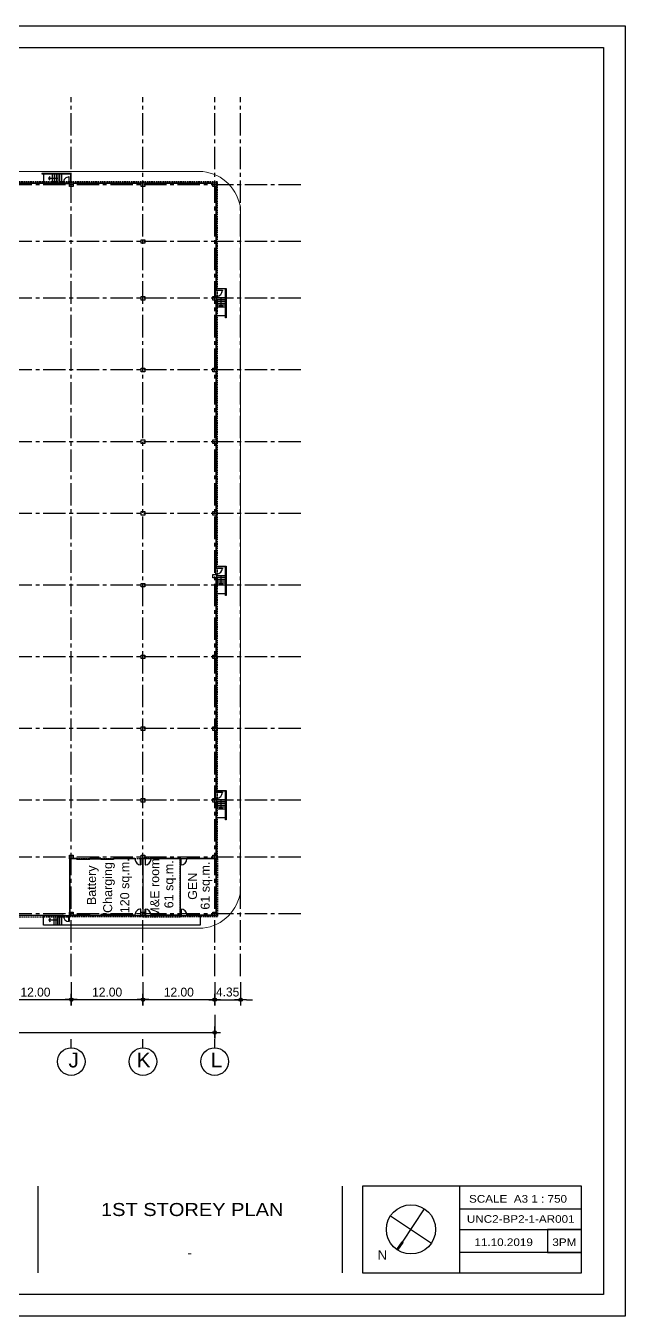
# Model space of a CAD drawing. Extents: x 692141 to 693595, y 1492301 to 1494225.
# Drawn here: x 692479.6 to 692579.9, y 1493403.8 to 1493619.7 of the extents above; entities that cross this region are included whole.
import ezdxf
from ezdxf.enums import TextEntityAlignment as Align

# ---------------------------------------------------------------- set-up
doc = ezdxf.new("R2010")
doc.units = 0
doc.header["$MEASUREMENT"] = 0
doc.linetypes.add('CENTER2', pattern=[1.125, 0.75, -0.125, 0.125, -0.125])
doc.linetypes.add('HIDDEN', pattern=[0.375, 0.25, -0.125])
for name, color, linetype in [('A-_ROAD----_E-', 1, 'Continuous'), ('A-COLUMN', 3, 'Continuous'), ('A-dimension', 1, 'Continuous'), ('A-DOOR', 2, 'Continuous'), ('A-Stair', 9, 'Continuous'), ('A-WALL', 2, 'Continuous'), ('AREA', 8, 'Continuous'), ('Arrow dim', 2, 'Continuous'), ('Arrow dim2', 1, 'Continuous'), ('det1', 2, 'Continuous'), ('Grid', 8, 'CENTER2'), ('Layer1', 1, 'Continuous'), ('Layer4', 3, 'Continuous'), ('Layer9', 9, 'Continuous'), ('R', 12, 'Continuous'), ('SYM', 7, 'Continuous'), ('T3', 6, 'Continuous'), ('TEX-THAI', 7, 'Continuous')]:
    doc.layers.add(name, color=color, linetype=linetype)
doc.styles.add('ARIAL', font='arial.ttf')
doc.styles.add('MASTER', font='CordiaUPC.ttf')
doc.styles.add('SU', font='micross.ttf')
doc.dimstyles.new('1000-CC', dxfattribs={"dimtxt": 1.5, "dimasz": 1, "dimexe": 1, "dimexo": 1, "dimgap": 0.5, "dimtad": 1, "dimzin": 0, "dimdsep": 46, "dimtxsty": 'MASTER', "dimblk": 'J-01', "dimcen": 0.09, "dimdle": 1, "dimclrd": 1, "dimclre": 8, "dimclrt": 3, "dimadec": 0, "dimazin": 0, "dimtfac": 1, "dimtix": 1, "dimtmove": 2, "dimatfit": 3, "dimldrblk": 'DOT', "dimfxl": 1, "dimtolj": 1, "dimtzin": 0, "dimarcsym": 0})

# ---------------------------------------------------------------- blocks, each defined once
blk = doc.blocks.new('A$C45E11594')
at = {"layer": 'R'}
blk.add_hatch(color=256, dxfattribs=at).paths.add_polyline_path([(-0.9, 6.22), (-1.39, 6.13), (-2.09, 9.94, -0.012348), (-1.6, 10.03)])
at = {"layer": 'SYM', "color": 7}
for p, q in [((-2.09, 9.95), (-1.39, 6.13)), ((-1.6, 10.04), (-0.9, 6.22)), ((-0.9, 6.22), (-1.39, 6.13))]:
    blk.add_line(p, q, dxfattribs=at)
at = {"layer": 'SYM', "color": 1}
for p, q in [((-1.14, 6.18), (1.85, -9.99)), ((9.99, 1.85), (-9.99, -1.85))]:
    blk.add_line(p, q, dxfattribs=at)
blk.add_circle((0, 0), 10.16, dxfattribs=at)
blk = doc.blocks.new('PH2')
at = {"layer": 'A-COLUMN'}
for points in [[(-121.7, 24.3), (-121.7, 23.7), (-122.3, 23.7), (-122.3, 24.3)], [(-112.2, 24.3), (-112.2, 23.7), (-112.8, 23.7), (-112.8, 24.3)], [(0.3, 24.3), (0.3, 23.7), (-0.3, 23.7), (-0.3, 24.3)], [(-121.7, 12.3), (-121.7, 11.7), (-122.3, 11.7), (-122.3, 12.3)], [(-112.2, 12.3), (-112.2, 11.7), (-112.8, 11.7), (-112.8, 12.3)], [(-102.7, 12.3), (-102.7, 11.7), (-103.3, 11.7), (-103.3, 12.3)], [(-90.7, 12.3), (-90.7, 11.7), (-91.3, 11.7), (-91.3, 12.3)], [(-78.7, 12.3), (-78.7, 11.7), (-79.3, 11.7), (-79.3, 12.3)], [(-66.7, 12.3), (-66.7, 11.7), (-67.3, 11.7), (-67.3, 12.3)], [(-54.7, 12.3), (-54.7, 11.7), (-55.3, 11.7), (-55.3, 12.3)], [(-42.7, 12.3), (-42.7, 11.7), (-43.3, 11.7), (-43.3, 12.3)], [(-30.7, 12.3), (-30.7, 11.7), (-31.3, 11.7), (-31.3, 12.3)], [(-18.7, 12.3), (-18.7, 11.7), (-19.3, 11.7), (-19.3, 12.3)], [(-9.2, 12.3), (-9.2, 11.7), (-9.8, 11.7), (-9.8, 12.3)], [(0.3, 12.3), (0.3, 11.7), (-0.3, 11.7), (-0.3, 12.3)], [(-121.7, 0.3), (-121.7, -0.3), (-122.3, -0.3), (-122.3, 0.3)], [(-112.2, 0.3), (-112.2, -0.3), (-112.8, -0.3), (-112.8, 0.3)], [(-102.7, 0.3), (-102.7, -0.3), (-103.3, -0.3), (-103.3, 0.3)], [(-90.7, 0.3), (-90.7, -0.3), (-91.3, -0.3), (-91.3, 0.3)], [(-78.7, 0.3), (-78.7, -0.3), (-79.3, -0.3), (-79.3, 0.3)], [(-65.2, 0.3), (-65.2, -0.3), (-65.8, -0.3), (-65.8, 0.3)], [(-54.7, 0.3), (-54.7, -0.3), (-55.3, -0.3), (-55.3, 0.3)], [(-42.7, 0.3), (-42.7, -0.3), (-43.3, -0.3), (-43.3, 0.3)], [(-30.7, 0.3), (-30.7, -0.3), (-31.3, -0.3), (-31.3, 0.3)], [(-18.7, 0.3), (-18.7, -0.3), (-19.3, -0.3), (-19.3, 0.3)], [(0.3, 0.3), (0.3, -0.3), (-0.3, -0.3), (-0.3, 0.3)]]:
    blk.add_lwpolyline(points, close=True, dxfattribs=at)
at = {"layer": 'A-DOOR'}
for points in [[(-122.2, 20.92), (-122.1, 20.92), (-122.1, 23.08), (-122.2, 23.08)], [(-112.8, 20.92), (-112.9, 20.92), (-112.9, 23.08), (-112.8, 23.08)], [(-122.2, 16.92), (-122.1, 16.92), (-122.1, 19.08), (-122.2, 19.08)], [(-112.8, 16.92), (-112.9, 16.92), (-112.9, 19.08), (-112.8, 19.08)]]:
    blk.add_lwpolyline(points, close=True, dxfattribs=at)
at = {"layer": 'A-Stair'}
for p, q in [((-123.9, 26.85), (-122.3, 26.85)), ((-123.9, 26.55), (-122.3, 26.55)), ((-123.9, 26.25), (-122.3, 26.25)), ((-123.9, 25.95), (-122.3, 25.95)), ((1.8, 26.85), (0.3, 26.85)), ((1.8, 26.55), (0.3, 26.55)), ((1.8, 26.25), (0.3, 26.25)), ((1.8, 25.95), (0.3, 25.95)), ((-123.9, 25.65), (-122.3, 25.65)), ((-104.15, -1.8), (-104.15, -0.3)), ((-103.85, -1.8), (-103.85, -0.3)), ((-103.55, -1.8), (-103.55, -0.3)), ((-103.25, -1.8), (-103.25, -0.3)), ((-66.65, -1.8), (-66.65, -0.3)), ((-66.35, -1.8), (-66.35, -0.3)), ((-66.05, -1.8), (-66.05, -0.3)), ((-65.75, -1.8), (-65.75, -0.3)), ((-20.15, -1.8), (-20.15, -0.3)), ((-19.85, -1.8), (-19.85, -0.3)), ((-19.55, -1.8), (-19.55, -0.3)), ((-19.25, -1.8), (-19.25, -0.3))]:
    blk.add_line(p, q, dxfattribs=at)
at = {"layer": 'A-Stair', "color": 9}
for p, q in [((0.2, 25.35), (0.2, 24.35)), ((1.8, 25.65), (0.3, 25.65)), ((-102.95, -1.8), (-102.95, -0.3)), ((-102.65, -0.2), (-101.65, -0.2)), ((-65.45, -1.8), (-65.45, -0.3)), ((-65.15, -0.2), (-64.15, -0.2)), ((-18.95, -1.8), (-18.95, -0.3)), ((-18.65, -0.2), (-17.65, -0.2))]:
    blk.add_line(p, q, dxfattribs=at)
at = {"layer": 'A-Stair'}
for points in [[(-123.9, 25.65), (-123.9, 28.65), (-122.3, 28.65), (-122.3, 25.65)], [(1.8, 27.15), (1.8, 28.65), (0.3, 28.65), (0.3, 27.15)], [(-122.3, 25.65), (-122.3, 2.45), (-123.9, 2.45), (-123.9, 25.65)], [(-104.45, -1.8), (-105.95, -1.8), (-105.95, -0.3), (-104.45, -0.3)], [(-66.95, -1.8), (-68.45, -1.8), (-68.45, -0.3), (-66.95, -0.3)], [(-20.45, -1.8), (-21.95, -1.8), (-21.95, -0.3), (-20.45, -0.3)]]:
    blk.add_lwpolyline(points, close=True, dxfattribs=at)
at = {"layer": 'A-WALL'}
for points in [[(-122.2, 35.7), (-122.2, 25.4), (-122.3, 25.4), (-122.3, 35.7)], [(0.3, 35.7), (0.3, 24.3), (0.2, 24.3), (0.2, 35.7)], [(1.8, 28.95), (1.8, 24.05), (1.9, 24.05), (1.9, 28.95)], [(-112.8, 24.3), (-121.7, 24.3), (-121.7, 24.2), (-112.8, 24.2)], [(0.3, 24.15), (0.3, 24.05), (1.9, 24.05), (1.9, 24.15)], [(-122.3, 23.7), (-122.3, 23.08), (-122.2, 23.08), (-122.2, 23.7)], [(-112.7, 23.7), (-112.7, 23.08), (-112.8, 23.08), (-112.8, 23.7)], [(0.3, 23.7), (0.3, 12.3), (0.2, 12.3), (0.2, 23.7)], [(-122.2, 20.92), (-122.2, 19.08), (-122.3, 19.08), (-122.3, 20.92)], [(-112.8, 20.92), (-112.8, 19.08), (-112.7, 19.08), (-112.7, 20.92)], [(-122.3, 16.92), (-122.3, 13.4), (-122.2, 13.4), (-122.2, 16.92)], [(-112.7, 16.92), (-112.7, 13.4), (-112.8, 13.4), (-112.8, 16.92)], [(-112.8, 12.05), (-121.7, 12.05), (-121.7, 11.95), (-112.8, 11.95)], [(0.3, 11.7), (0.3, 0.3), (0.2, 0.3), (0.2, 11.7)], [(-122.3, 10.6), (-122.3, 5.7), (-122.2, 5.7), (-122.2, 10.6)], [(-112.7, 10.6), (-112.7, 5.7), (-112.8, 5.7), (-112.8, 10.6)], [(-112.7, 5.8), (-122.3, 5.8), (-122.3, 5.7), (-112.7, 5.7)], [(-122.3, 4.6), (-122.3, 0.3), (-122.2, 0.3), (-122.2, 4.6)], [(-112.7, 4.6), (-112.7, 0.3), (-112.8, 0.3), (-112.8, 4.6)], [(-112.8, -0.2), (-121.7, -0.2), (-121.7, -0.3), (-112.8, -0.3)], [(-103.3, -0.2), (-112.2, -0.2), (-112.2, -0.3), (-103.3, -0.3)], [(-106.25, -1.8), (-101.35, -1.8), (-101.35, -1.9), (-106.25, -1.9)], [(-91.3, -0.2), (-101.6, -0.2), (-101.6, -0.3), (-91.3, -0.3)], [(-101.45, -0.3), (-101.35, -0.3), (-101.35, -1.9), (-101.45, -1.9)], [(-79.3, -0.2), (-90.7, -0.2), (-90.7, -0.3), (-79.3, -0.3)], [(-65.8, -0.2), (-78.7, -0.2), (-78.7, -0.3), (-65.8, -0.3)], [(-68.75, -1.8), (-63.85, -1.8), (-63.85, -1.9), (-68.75, -1.9)], [(-55.3, -0.2), (-64.1, -0.2), (-64.1, -0.3), (-55.3, -0.3)], [(-63.95, -0.3), (-63.85, -0.3), (-63.85, -1.9), (-63.95, -1.9)], [(-43.3, -0.2), (-54.7, -0.2), (-54.7, -0.3), (-43.3, -0.3)], [(-31.3, -0.2), (-42.7, -0.2), (-42.7, -0.3), (-31.3, -0.3)], [(-19.3, -0.2), (-30.7, -0.2), (-30.7, -0.3), (-19.3, -0.3)], [(-22.25, -1.8), (-17.35, -1.8), (-17.35, -1.9), (-22.25, -1.9)], [(-0.3, -0.2), (-17.6, -0.2), (-17.6, -0.3), (-0.3, -0.3)], [(-17.45, -0.3), (-17.35, -0.3), (-17.35, -1.9), (-17.45, -1.9)]]:
    blk.add_lwpolyline(points, close=True, dxfattribs=at)
at = {"layer": 'Layer1'}
for points in [[(-123.3, 24.4), (-122.3, 24.4), (-122.3, 24.35), (-123.3, 24.35)], [(-122.2, 25.35), (-122.2, 25.4), (-122.3, 25.4), (-122.3, 25.35)], [(-122.2, 24.3), (-122.2, 24.35), (-122.3, 24.35), (-122.3, 24.3)], [(0.2, 25.35), (0.2, 25.4), (0.3, 25.4), (0.3, 25.35)], [(0.2, 24.3), (0.2, 24.35), (0.3, 24.35), (0.3, 24.3)], [(1.3, 24.4), (0.3, 24.4), (0.3, 24.35), (1.3, 24.35)], [(-122.2, 13.35), (-122.2, 13.4), (-122.3, 13.4), (-122.3, 13.35)], [(-112.8, 13.35), (-112.8, 13.4), (-112.7, 13.4), (-112.7, 13.35)], [(-122.2, 12.3), (-122.2, 12.35), (-122.3, 12.35), (-122.3, 12.3)], [(-122.2, 11.7), (-122.2, 11.65), (-122.3, 11.65), (-122.3, 11.7)], [(-121.2, 12.4), (-122.2, 12.4), (-122.2, 12.35), (-121.2, 12.35)], [(-121.2, 11.6), (-122.2, 11.6), (-122.2, 11.65), (-121.2, 11.65)], [(-113.8, 12.4), (-112.8, 12.4), (-112.8, 12.35), (-113.8, 12.35)], [(-113.8, 11.6), (-112.8, 11.6), (-112.8, 11.65), (-113.8, 11.65)], [(-112.8, 12.3), (-112.8, 12.35), (-112.7, 12.35), (-112.7, 12.3)], [(-112.8, 11.7), (-112.8, 11.65), (-112.7, 11.65), (-112.7, 11.7)], [(-122.2, 10.65), (-122.2, 10.6), (-122.3, 10.6), (-122.3, 10.65)], [(-112.8, 10.65), (-112.8, 10.6), (-112.7, 10.6), (-112.7, 10.65)], [(-122.2, 5.7), (-122.2, 5.65), (-122.3, 5.65), (-122.3, 5.7)], [(-122.2, 4.65), (-122.2, 4.6), (-122.3, 4.6), (-122.3, 4.65)], [(-121.2, 5.6), (-122.2, 5.6), (-122.2, 5.65), (-121.2, 5.65)], [(-113.8, 5.6), (-112.8, 5.6), (-112.8, 5.65), (-113.8, 5.65)], [(-112.8, 5.7), (-112.8, 5.65), (-112.7, 5.65), (-112.7, 5.7)], [(-112.8, 4.65), (-112.8, 4.6), (-112.7, 4.6), (-112.7, 4.65)], [(-102.65, -0.2), (-102.7, -0.2), (-102.7, -0.3), (-102.65, -0.3)], [(-101.7, -1.3), (-101.7, -0.3), (-101.65, -0.3), (-101.65, -1.3)], [(-101.6, -0.2), (-101.65, -0.2), (-101.65, -0.3), (-101.6, -0.3)], [(-65.15, -0.2), (-65.2, -0.2), (-65.2, -0.3), (-65.15, -0.3)], [(-64.2, -1.3), (-64.2, -0.3), (-64.15, -0.3), (-64.15, -1.3)], [(-64.1, -0.2), (-64.15, -0.2), (-64.15, -0.3), (-64.1, -0.3)], [(-18.65, -0.2), (-18.7, -0.2), (-18.7, -0.3), (-18.65, -0.3)], [(-17.7, -1.3), (-17.7, -0.3), (-17.65, -0.3), (-17.65, -1.3)], [(-17.6, -0.2), (-17.65, -0.2), (-17.65, -0.3), (-17.6, -0.3)]]:
    blk.add_lwpolyline(points, close=True, dxfattribs=at)
for centre, start, end in [((-122.3, 24.35), 90, 180), ((0.3, 24.35), 360, 90), ((-122.2, 12.35), 360, 90), ((-112.8, 12.35), 90, 180), ((-122.2, 11.65), 270, 0), ((-112.8, 11.65), 180, 270), ((-122.2, 5.65), 270, 0), ((-112.8, 5.65), 180, 270), ((-101.65, -0.3), 180, 270), ((-64.15, -0.3), 180, 270), ((-17.65, -0.3), 180, 270)]:
    blk.add_arc(centre, 1, start, end, dxfattribs=at)
at = {"layer": 'Layer9', "color": 8}
for p, q in [((-123.05, 26.26), (-123.05, 27.74)), ((1.05, 26.26), (1.05, 27.74)), ((-102.95, -1.05), (-104.43, -1.05)), ((-65.45, -1.05), (-66.93, -1.05)), ((-18.95, -1.05), (-20.43, -1.05))]:
    blk.add_line(p, q, dxfattribs=at)
at = {"layer": 'Layer9', "color": 8, "flags": 128}
for points in [[(-122.74, 27.55), (-123.05, 27.74), (-123.36, 27.55)], [(0.74, 27.55), (1.05, 27.74), (1.36, 27.55)], [(-104.24, -0.74), (-104.43, -1.05), (-104.24, -1.36)], [(-66.74, -0.74), (-66.93, -1.05), (-66.74, -1.36)], [(-20.24, -0.74), (-20.43, -1.05), (-20.24, -1.36)]]:
    blk.add_lwpolyline(points, dxfattribs=at)
at = {"layer": 'T3', "linetype": 'Continuous', "lineweight": 0, "style": 'ARIAL'}
for s, p in [('Battery', (-113.9, 20.62)), ('Charging', (-113.34, 17.91)), ('120 sq.m.', (-112.7, 15.06)), ('M&E room', (-112.73, 10.04)), ('61 sq.m.', (-113.03, 7.67)), ('GEN', (-115.11, 3.71)), ('61 sq.m.', (-113.26, 1.59))]:
    blk.add_text(s, height=1.5, dxfattribs=at).set_placement(p, align=Align.MIDDLE_RIGHT)
blk = doc.blocks.new('_Dot')
at = {"color": 0, "linetype": 'ByBlock', "lineweight": -2}
blk.add_line((-0.5, 0), (-1, 0), dxfattribs=at)
at = {"color": 0, "linetype": 'ByBlock', "const_width": 0.5}
blk.add_lwpolyline([(-0.25, 0, 1), (0.25, 0, 1)], format="xyb", close=True, dxfattribs=at)
blk = doc.blocks.new('J-01')
at = {"layer": 'Arrow dim'}
blk.add_circle((0, 0), 0.3, dxfattribs=at)
at = {"layer": 'Arrow dim2'}
for p, q in [((-1, 0), (1, 0)), ((0, -1), (0, 1))]:
    blk.add_line(p, q, dxfattribs=at)
blk = doc.blocks.new('*D841')
at = {"layer": 'A-dimension', "color": 8, "lineweight": -2, "transparency": 16777216}
for p, q in [((692515.53, 1493459.73), (692515.53, 1493455.79)), ((692511.19, 1493456.79), (692511.19, 1493455.79))]:
    blk.add_line(p, q, dxfattribs=at)
at = {"layer": 'A-dimension', "color": 1, "lineweight": -2, "transparency": 16777216}
for p, q in [((692510.19, 1493456.79), (692509.19, 1493456.79)), ((692511.19, 1493456.79), (692515.53, 1493456.79)), ((692516.53, 1493456.79), (692517.53, 1493456.79))]:
    blk.add_line(p, q, dxfattribs=at)
at = {"layer": 'Defpoints', "color": 0, "transparency": 16777216}
for p in [(692515.53, 1493460.73), (692511.19, 1493457.79), (692515.53, 1493456.79)]:
    blk.add_point(p, dxfattribs=at)
at = {"layer": 'A-dimension', "color": 1, "lineweight": -2, "transparency": 16777216}
blk.add_blockref('J-01', (692511.19, 1493456.79), dxfattribs=at)
at = {"layer": 'A-dimension', "color": 1, "lineweight": -2, "transparency": 16777216, "rotation": 180}
blk.add_blockref('J-01', (692515.53, 1493456.79), dxfattribs=at)
at = {"layer": 'A-dimension', "color": 3, "transparency": 16777216, "insert": (692513.36, 1493458.06), "char_height": 1.5, "attachment_point": 5, "style": 'MASTER'}
blk.add_mtext('\\A1;4.35', dxfattribs=at)

msp = doc.modelspace()

# ---------------------------------------------------------------- linework, layer by layer
at = {"color": 8}
for p, q in [((692481.651, 1493411.1), (692481.651, 1493425.606)), ((692532.597, 1493411.1), (692532.597, 1493425.606)), ((692552.165, 1493425.606), (692552.165, 1493411.1))]:
    msp.add_line(p, q, dxfattribs=at)
for points in [[(692535.929, 1493411.1), (692572.613, 1493411.1), (692572.613, 1493425.606), (692535.929, 1493425.606)], [(692535.929, 1493425.606), (692535.929, 1493411.1)]]:
    msp.add_lwpolyline(points, dxfattribs=at)
for points in [[(692552.165, 1493418.353), (692572.613, 1493418.353), (692572.613, 1493421.721), (692552.165, 1493421.721)], [(692566.906, 1493414.468), (692572.613, 1493414.468), (692572.613, 1493418.353), (692566.906, 1493418.353)], [(692552.165, 1493411.1), (692572.613, 1493411.1), (692572.613, 1493414.468), (692552.165, 1493414.468)]]:
    msp.add_lwpolyline(points, close=True, dxfattribs=at)
at = {"layer": 'A-_ROAD----_E-', "lineweight": 0, "ltscale": 20, "flags": 128}
msp.add_lwpolyline([(692381.634, 1493496.748), (692374.633, 1493496.748, 0.4142136), (692368.633, 1493490.748), (692368.633, 1493475.048, 0.3801653), (692374.633, 1493468.748), (692509.234, 1493468.748, 0.3473422), (692515.534, 1493475.048), (692515.534, 1493589.048, 0.3473426), (692509.234, 1493595.348), (692369.5, 1493595.348, 0.2378269), (692366.889, 1493593.448, 0.2378269)], format="xyb", dxfattribs=at)
at = {"layer": 'AREA', "linetype": 'HIDDEN'}
for points in [[(692391.089, 1493470.648), (692486.939, 1493470.648), (692486.939, 1493480.398), (692511.689, 1493480.398), (692511.689, 1493593.648), (692380.689, 1493593.648), (692380.689, 1493496.748), (692380.689, 1493496.748), (692380.689, 1493496.248), (692391.089, 1493496.248)], [(692486.939, 1493470.648), (692486.939, 1493480.398), (692499.189, 1493480.398), (692499.189, 1493470.648)], [(692499.189, 1493480.398), (692499.189, 1493470.648), (692505.439, 1493470.648), (692505.439, 1493480.398)], [(692505.439, 1493470.648), (692505.439, 1493480.398), (692511.689, 1493480.398), (692511.689, 1493470.648)]]:
    msp.add_lwpolyline(points, close=True, dxfattribs=at)
at = {"layer": 'det1', "color": 9}
msp.add_lwpolyline([(692272.129, 1493619.733), (692579.909, 1493619.733), (692579.909, 1493403.831), (692272.129, 1493403.831)], close=True, dxfattribs=at)
at = {"layer": 'det1', "color": 8}
msp.add_lwpolyline([(692576.275, 1493407.465), (692275.764, 1493407.465), (692275.764, 1493616.098), (692576.275, 1493616.098)], close=True, dxfattribs=at)
at = {"layer": 'Grid', "ltscale": 5}
for points in [[(692487.189, 1493460.731), (692487.189, 1493607.814)], [(692499.189, 1493460.731), (692499.189, 1493607.814)], [(692511.189, 1493460.731), (692511.189, 1493607.814)], [(692515.534, 1493460.731), (692515.534, 1493607.814)], [(692525.6, 1493593.148), (692364.118, 1493593.148)], [(692525.6, 1493583.648), (692364.118, 1493583.648)], [(692525.6, 1493574.148), (692364.118, 1493574.148)], [(692525.6, 1493562.148), (692364.118, 1493562.148)], [(692525.6, 1493550.148), (692364.118, 1493550.148)], [(692525.6, 1493538.148), (692364.118, 1493538.148)], [(692525.6, 1493526.148), (692364.118, 1493526.148)], [(692525.6, 1493514.148), (692364.118, 1493514.148)], [(692525.6, 1493502.148), (692364.118, 1493502.148)], [(692525.6, 1493490.148), (692364.118, 1493490.148)], [(692525.6, 1493480.648), (692364.118, 1493480.648)], [(692525.6, 1493471.148), (692364.118, 1493471.148)]]:
    msp.add_lwpolyline(points, dxfattribs=at)
at = {"layer": 'Layer1'}
for points in [[(692487.189, 1493448.733), (692487.189, 1493450.161)], [(692499.189, 1493448.733), (692499.189, 1493450.161)], [(692511.189, 1493448.733), (692511.189, 1493450.161)]]:
    msp.add_lwpolyline(points, dxfattribs=at)
for centre in [(692487.189, 1493446.43), (692499.189, 1493446.43), (692511.189, 1493446.43)]:
    msp.add_circle(centre, 2.303, dxfattribs=at)

# ---------------------------------------------------------------- block references
at = {"layer": 'Layer4', "rotation": 90}
msp.add_blockref('PH2', (692511.189, 1493593.148), dxfattribs=at)
at = {"layer": 'SYM', "xscale": 0.4048876822172431, "yscale": 0.4048876822172431, "zscale": 0.4048876822172431, "rotation": 135.7464097540513}
msp.add_blockref('A$C45E11594', (692544.047, 1493418.353), dxfattribs=at)

# ---------------------------------------------------------------- texts
at = {"color": 3, "style": 'SU'}
msp.add_text('N', height=1.565, dxfattribs=at).set_placement((692539.246, 1493413.292, -0.022), align=Align.CENTER)
at = {"layer": 'T3', "linetype": 'Continuous', "lineweight": 0, "style": 'ARIAL'}
for s, p in [('J', (692488.46, 1493446.7)), ('K', (692500.46, 1493446.7)), ('L', (692512.46, 1493446.7))]:
    msp.add_text(s, height=2.5, dxfattribs=at).set_placement(p, align=Align.MIDDLE_RIGHT)
at = {"layer": 'TEX-THAI', "style": 'ARIAL', "width": 1.1}
for s, height, p in [('1ST STOREY PLAN', 2.18083, (692507.428, 1493421.679)), ('SCALE  A3 1 : 750', 1.27215, (692561.969, 1493423.463)), ('UNC2-BP2-1-AR001', 1.27215, (692562.42, 1493420.095)), ('11.10.2019', 1.2721, (692559.562, 1493416.21)), ('3PM', 1.2721, (692569.722, 1493416.21)), ('-', 1.454, (692507.007, 1493414.428))]:
    msp.add_text(s, height=height, dxfattribs=at).set_placement(p, align=Align.MIDDLE_CENTER)

# ---------------------------------------------------------------- dimensions: what is measured, and where the dimension line sits
at = {"layer": 'A-dimension'}
for base, p1, p2 in [((692487.189, 1493456.794), (692475.189, 1493460.731), (692487.189, 1493460.731)), ((692499.189, 1493456.794), (692487.189, 1493460.731), (692499.189, 1493460.731)), ((692511.189, 1493456.794), (692499.189, 1493460.731), (692511.189, 1493460.731)), ((692511.189, 1493451.295), (692381.189, 1493455.794), (692511.189, 1493455.233))]:
    msp.add_linear_dim(base=base, p1=p1, p2=p2, dimstyle='1000-CC', dxfattribs=at).render()
dim = msp.add_linear_dim(base=(692515.5342, 1493456.7938), p1=(692511.1889, 1493457.7938), p2=(692515.5342, 1493460.7314), dimstyle='1000-CC', dxfattribs=at)
dim.commit()
dim.dimension.update_dxf_attribs({"geometry": '*D841', "text_midpoint": (692513.3616, 1493458.0567)})

doc.saveas('drawing.dxf')
